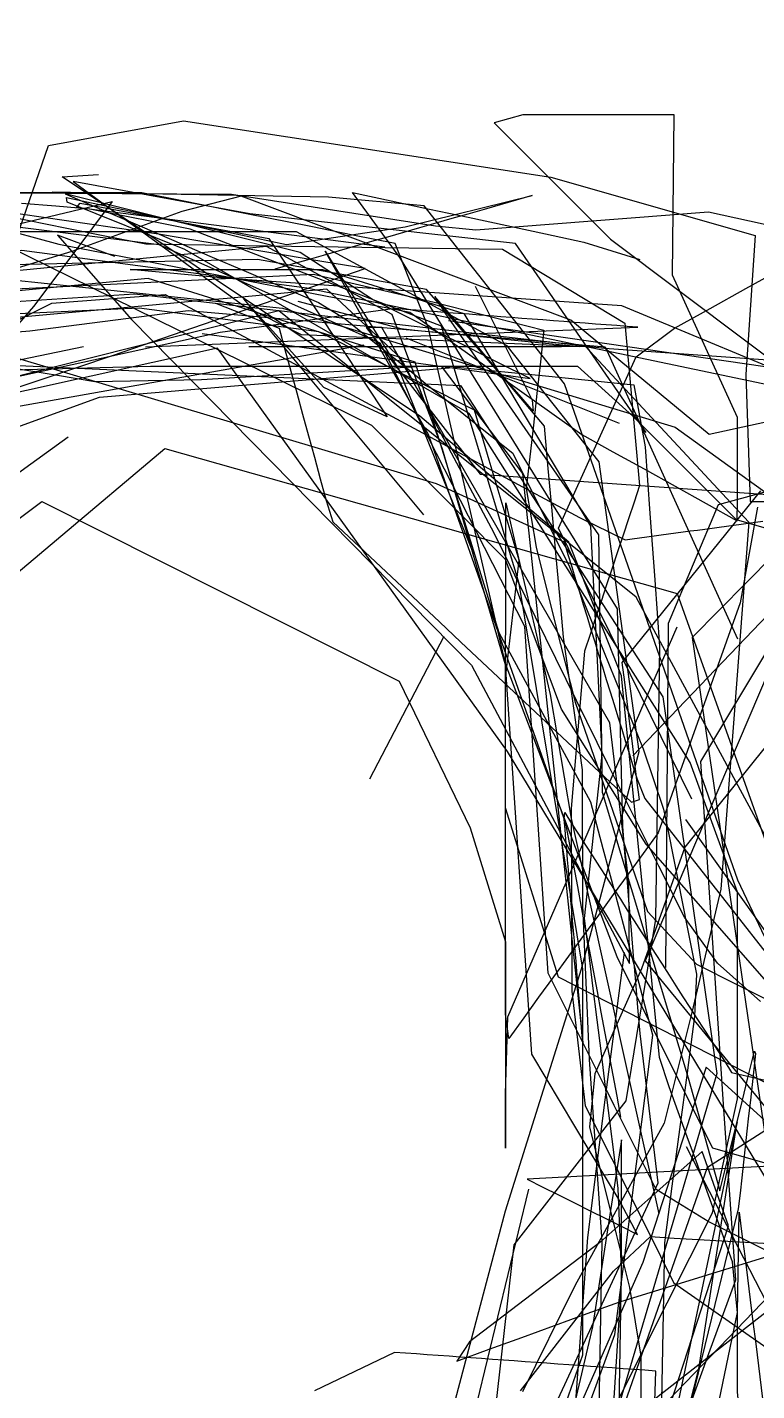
# Model space of a CAD drawing. Header units: metres. Extents: x 30 to 6769, y 117 to 5736.
# Drawn here: x 5738.2 to 5991.4, y 1415.9 to 1889.2 of the extents above; entities that cross this region are included whole.
import ezdxf

# ---------------------------------------------------------------- set-up
doc = ezdxf.new("R2010")
doc.units = ezdxf.units.M
doc.layers.add('FLOOR_0', color=1, linetype='Continuous')
doc.layers.add('FLOOR_1', color=2, linetype='Continuous')

msp = doc.modelspace()

# ---------------------------------------------------------------- linework, layer by layer
at = {"layer": 'FLOOR_0', "color": 3}
for points in [[(6017.55, 2194.83), (6162.99, 2263.37), (6213.89, 2279.6), (6236.19, 2217.11), (6239.55, 2066.56), (6224.43, 1876.5), (6212.28, 1811.67), (6137.14, 1749.74), (6010.83, 1732.33), (5978.04, 1723.39), (5960.62, 1682.21), (5959.74, 1562.85)], [(5948.43, 1636.33), (6047.3, 1739.64), (6212.72, 1836.5), (6231.66, 1985.08), (6255.99, 2125.21), (6232.06, 2155.99), (6197.19, 2222.31), (6017.87, 2250.05), (5947.93, 2188.95)], [(6254.07, 1953.73), (6160.85, 1803.68), (6120.17, 1766.19), (6112.77, 1758.79), (6105.37, 1751.38), (6097.96, 1743.97), (6090.56, 1736.57), (6081.85, 1729.86), (6069.9, 1724.88), (6057.96, 1719.91), (6046.02, 1714.93), (6034.08, 1709.95), (6022.14, 1704.97), (6010.2, 1700), (5952.72, 1565.12), (6051.07, 1445.42), (6171.63, 1321.69)], [(6252.96, 1906.43), (6220.3, 1780.8), (6153.18, 1768.99), (6083.31, 1771.78), (6112.13, 1680.89), (6120.57, 1547.14), (6100.03, 1498.1), (6061.97, 1480.52), (6020.62, 1485.75), (5973.92, 1528.23), (5951.89, 1460.5), (5878.79, 1293.94), (5716.97, 1202.81), (5655.77, 1077.07)], [(5433.91, 1833.33), (5458.62, 1826.24), (5533.47, 1803.46), (5574.8, 1797.56), (5615.5, 1791.69), (5564.44, 1791.69), (5486.88, 1791.69), (5474.24, 1804.37), (5520.97, 1801.62), (5567.7, 1798.87), (5651.04, 1785.08), (5697.05, 1777.03), (5709.97, 1774.88), (5722.89, 1772.72), (5735.81, 1770.57), (5748.73, 1768.42), (5761.65, 1766.26), (5798.7, 1766.9), (5875.31, 1771.56), (5929.22, 1771.56), (5948.37, 1754.23), (5966.31, 1736.29), (5984.24, 1718.35), (6093.5, 1686.91)], [(5919.66, 1396.06), (5931.05, 1428.42), (5931.05, 1439.72), (5931.05, 1451.01), (5931.05, 1462.31), (5931.05, 1473.6), (5931.05, 1490.04), (5931.05, 1508.1), (5931.05, 1526.17), (5931.05, 1544.24), (5931.05, 1562.31), (5908.97, 1696.1), (5881.96, 1785.49), (5794.73, 1819.08), (5759.87, 1826.09), (5748.06, 1827.08), (5736.25, 1828.06)], [(5944.28, 1510.85), (5942.92, 1518.13), (5941.55, 1525.42), (5940.19, 1532.71), (5938.82, 1540), (5937.45, 1547.29), (5936.09, 1554.57), (5934.72, 1561.86), (5933.36, 1569.15), (5931.99, 1576.44), (5930.63, 1583.73), (5929.26, 1591.01), (5927.89, 1598.3), (5926.53, 1605.59), (5925.16, 1612.88), (5877.53, 1747.86), (5841.59, 1811.44), (5847.96, 1801.24), (5854.33, 1791.05), (5860.7, 1780.86), (5867.06, 1770.66), (5893.14, 1706.46)], [(5884.77, 1278.65), (5942.13, 1435.49), (5955.4, 1539.31), (5951.08, 1555.5), (5946.77, 1571.69), (5942.45, 1587.88), (5938.14, 1604.06), (5933.83, 1620.25), (5902.04, 1679.04), (5872.87, 1772.98), (5780.11, 1801.98), (5658.49, 1790.47), (5578.88, 1784.98), (5453.77, 1805.11), (5422.52, 1805.11)], [(6004.95, 1588.9), (5949.57, 1691.36), (5825.48, 1790.83), (5633.42, 1742.6), (5632.84, 1687.52), (5645.18, 1698.49), (5657.51, 1709.46), (5669.84, 1720.42), (5682.17, 1731.39), (5763.33, 1760.82), (5887.47, 1771.23), (5918.11, 1768.16), (5948.76, 1765.09), (5952.69, 1743.57), (5954.34, 1720.46), (5955.99, 1697.35), (5957.64, 1674.25), (5956.28, 1579.57), (5945.96, 1516.59), (5932.99, 1499.92), (5920.03, 1483.24), (5907.07, 1466.57), (5898.91, 1393.81)], [(5803.52, 1793.38), (5825.62, 1784.81), (5827.66, 1777.33), (5829.7, 1769.85), (5831.74, 1762.37), (5833.78, 1754.89), (5835.82, 1747.41), (5837.86, 1739.93), (5839.9, 1732.45), (5841.94, 1724.97), (5844.26, 1717.52), (5851.67, 1710.57), (5859.07, 1703.62), (5866.48, 1696.67), (5873.89, 1689.72), (5881.3, 1682.77), (5888.71, 1675.82), (5896.12, 1668.88), (5903.53, 1661.93), (5910.93, 1654.98), (5918.34, 1648.03), (5925.75, 1641.08), (5933.16, 1634.13), (5940.57, 1627.18), (5947.98, 1620.23), (5950.69, 1621.11), (5949.84, 1627.91), (5948.99, 1634.72), (5948.14, 1641.52), (5947.29, 1648.32), (5946.44, 1655.13), (5945.59, 1661.93), (5944.74, 1668.74), (5992.83, 1728.34)], [(5635.42, 1616.14), (5785.92, 1742.95), (5963.76, 1692.7), (6006.22, 1573.66)], [(5966.93, 1500.66), (6040.75, 1357.32), (6179.32, 1194.03)], [(5642.28, 1237.54), (5763.08, 1152.81), (5834.9, 1170.9), (5946.67, 1259.73), (5984.7, 1443.04), (5985.34, 1477.94), (5986.29, 1470.32), (5987.25, 1462.7), (5988.2, 1455.08), (5989.15, 1447.47), (5990.1, 1439.85), (5991.05, 1432.23), (5992, 1424.61), (5992.96, 1417), (5993.91, 1409.38), (5994.86, 1401.76), (5995.81, 1394.15), (5996.76, 1386.53), (5997.71, 1378.91), (6054.36, 1299.98), (6190.37, 1210.58), (6299.96, 1187.81)]]:
    msp.add_lwpolyline(points, dxfattribs=at)
at = {"layer": 'FLOOR_0', "color": 7}
for points in [[(5884.46, 1787.45), (6035.77, 1765.49), (6135.33, 1827.1), (6222.63, 1896.54), (6293.2, 1976.27), (6316.96, 2069.48), (6361.26, 2104.97), (6430.44, 2135.96), (6475.28, 2152.12), (6463.38, 2148.15), (6451.47, 2144.18), (6424.55, 2142.63), (6268.29, 2099.23), (6251.47, 1901.64), (6226.14, 1757.34), (6223, 1635.07), (6219.53, 1542.39), (6226.14, 1385.87), (6232.84, 1228.61)], [(5803.27, 1252.43), (5835.4, 1273.86), (5867.54, 1295.3), (5924.8, 1418.05), (5957.15, 1488.16), (5950.9, 1539.96), (5950.15, 1548.94), (5949.41, 1557.91), (5948.66, 1566.88), (5947.91, 1575.86), (5947.16, 1584.83), (5946.42, 1593.81), (5945.67, 1602.78), (5944.92, 1611.76), (5943.11, 1687.39), (5867.56, 1809.29), (5851.07, 1831.84), (5864.47, 1828.97), (5877.86, 1826.1), (5891.26, 1823.23), (5904.65, 1820.36), (5918.04, 1817.49), (5931.44, 1814.61), (5950.84, 1808.63)], [(6071.69, 1768.86), (5974.91, 1747.81), (5926.89, 1787.49), (5812.48, 1830.52), (5791.85, 1825.22), (5772.73, 1818.27), (5753.62, 1811.32), (5717.05, 1800.23), (5604.73, 1796.4), (5666.01, 1774.96), (5888.61, 1764.83), (5958.8, 1656.8), (5977.57, 1526.05), (5931.39, 1369.72)], [(5862.35, 1812.9), (5755.33, 1826.59), (5756.58, 1828.2), (5789.31, 1822.06), (5822.05, 1815.91), (5863.14, 1753.96), (5841.15, 1764.15), (5813.25, 1794.9), (5844.48, 1757.41), (5875.7, 1719.92)], [(5724.63, 1824.95), (5738.3, 1822.21), (5751.98, 1819.47), (5765.65, 1816.74), (5779.33, 1814), (5813.55, 1813.49), (5903.21, 1812.16), (5945.66, 1786.45), (5950.77, 1730.11), (5948.86, 1724.37), (5946.95, 1718.63), (5945.04, 1712.89), (5943.12, 1707.14), (5941.21, 1701.4), (5939.3, 1695.66), (5937.38, 1689.92), (5935.47, 1684.18), (5933.56, 1678.43), (5931.64, 1672.69), (5926.99, 1618.08), (5927.25, 1554.65), (5931.91, 1514.88), (5934.98, 1508.73), (5938.05, 1502.59), (5941.12, 1496.44), (5944.19, 1490.3), (5947.26, 1484.15), (5950.33, 1478.01), (5953.4, 1471.87), (5956.47, 1465.72), (5959.54, 1459.58), (5962.61, 1453.43), (6005.65, 1423.34)], [(5832.1, 1794.1), (5867.91, 1784.59), (5872.69, 1784.11), (5877.47, 1783.63), (5882.25, 1783.15), (5887.03, 1782.68), (5891.81, 1782.2), (5896.59, 1781.72), (5901.37, 1781.24), (5906.15, 1780.76), (5910.93, 1780.29), (5915.71, 1779.81), (5920.49, 1779.33), (5925.27, 1778.85), (5930.05, 1778.37), (5923.7, 1778.27), (5914.4, 1778.27), (5905.09, 1778.27), (5895.79, 1778.27), (5886.49, 1778.27), (5877.19, 1778.27), (5867.89, 1778.27), (5858.59, 1778.27), (5815.06, 1778.27)], [(6028.55, 1505.49), (5922.65, 1559.54), (5904.23, 1618.32), (5904.23, 1621.32), (5904.23, 1624.31), (5904.23, 1627.31), (5904.23, 1630.31), (5904.23, 1633.31), (5904.23, 1636.3), (5904.23, 1639.3), (5904.23, 1642.3), (5904.23, 1645.3), (5904.23, 1648.29), (5904.23, 1651.29), (5904.23, 1654.29), (5904.23, 1657.29), (5904.23, 1660.28), (5904.23, 1663.28), (5908.99, 1704.24), (5903.79, 1721.58), (5898.59, 1738.92), (5893.39, 1756.25), (5839.44, 1783.54), (5777.05, 1791.69), (5722.7, 1789.17)], [(5653.56, 1675.7), (5752.44, 1747.05)], [(5991.67, 1722.65), (5985.64, 1689.47), (5957.17, 1609.55), (5951.98, 1602.42), (5946.8, 1595.29), (5941.62, 1588.16), (5936.44, 1581.03), (5931.25, 1573.9), (5926.07, 1566.77), (5920.89, 1559.64), (5915.7, 1552.51), (5910.52, 1545.38), (5905.34, 1538.25), (5904.23, 1546.7), (5904.23, 1559.39), (5904.23, 1572.09), (5904.23, 1584.79), (5904.23, 1597.49), (5904.23, 1632.2), (5904.33, 1724.12), (5909.45, 1701.94), (5914.57, 1679.76), (5919.68, 1657.58), (5927.03, 1614.54), (5957.44, 1477.36)], [(6198.61, 1100.52), (6082.41, 1210.83), (5997.1, 1307.98), (5945.79, 1411.88), (5974.37, 1493.53), (6095.48, 1571.01)], [(5932.32, 1394.66), (6076.18, 1506.98)], [(5959.76, 1405.9), (5981.65, 1473.15), (5972.42, 1498.96), (5954.67, 1483.17), (5936.92, 1467.38), (5891.72, 1432.89), (5887.27, 1426.24), (5898.58, 1430.36), (5909.9, 1434.47), (5921.21, 1438.59), (5932.53, 1442.71), (5943.84, 1446.82), (6004.8, 1465.59)]]:
    msp.add_lwpolyline(points, dxfattribs=at)
at = {"layer": 'FLOOR_0', "color": 5}
for points in [[(6250.54, 2078.79), (6218.66, 1874.96), (6133.18, 1789.03), (6107.99, 1774.65), (6095.19, 1770.39), (6082.39, 1766.12), (6069.59, 1761.85), (6056.79, 1757.58), (6043.99, 1753.31), (5969.02, 1677.41), (5997.08, 1485.33), (6135.3, 1352.36), (6283.51, 1270.63), (6383.17, 1227.56)], [(6206.71, 2001.34), (6202.67, 1855.52), (6191.9, 1799.99), (6179.97, 1770.14), (6060.99, 1722.3), (5966.5, 1604.59), (5951.41, 1562.42), (5943.3, 1544.17), (5935.19, 1525.91), (5933.32, 1507.49), (5937.97, 1488.91), (5942.61, 1470.32), (5947.26, 1451.74), (5951.17, 1427.98), (5951.17, 1376.46), (5955.89, 1324.85), (6020.37, 1272.07)], [(6027.81, 1520.43), (5953.08, 1605.6), (5923.7, 1652.51), (5922.08, 1656.84), (5920.45, 1661.17), (5918.83, 1665.5), (5917.21, 1669.83), (5915.59, 1674.15), (5913.97, 1678.48), (5912.34, 1682.81), (5910.72, 1687.14), (5909.1, 1691.46), (5907.48, 1695.79), (5905.86, 1700.12), (5904.23, 1704.45), (5888.79, 1719.91), (5873.28, 1735.42), (5857.78, 1750.93), (5723.19, 1817.18)], [(5936.6, 1402.83), (5937.76, 1467.72), (5933.41, 1530.91), (5931.05, 1584.35), (5930.93, 1631.49), (5930, 1638.06), (5929.06, 1644.63), (5928.12, 1651.21), (5927.18, 1657.78), (5926.24, 1664.35), (5925.3, 1670.93), (5924.36, 1677.5), (5923.04, 1692.02), (5921.7, 1706.69), (5920.37, 1721.36), (5919.04, 1736.03), (5917.71, 1750.7), (5904.48, 1766.48), (5890.62, 1782.33), (5876.76, 1798.17), (5818.16, 1808.62), (5732.39, 1806.79)], [(6086.01, 1733.77), (5944.62, 1792.52), (5807.9, 1801.96), (5773.87, 1805.11), (5779.95, 1805.11), (5786.03, 1805.11), (5792.1, 1805.11), (5798.18, 1805.11), (5804.26, 1805.11), (5810.34, 1805.11), (5816.42, 1805.11), (5822.5, 1805.11), (5828.57, 1805.11), (5834.65, 1805.11), (5840.73, 1805.11), (5889.78, 1789.8), (5933.74, 1716.09), (5937.66, 1636.61), (5931.53, 1579.85), (5932.99, 1568.14), (5934.46, 1556.43), (5935.92, 1544.72), (5937.38, 1533.01), (5938.85, 1521.3), (5940.31, 1509.58), (5941.77, 1497.87), (5943.24, 1486.16), (5944.47, 1455.08), (5934.22, 1293.64)], [(5693.86, 1766.97), (5746.67, 1793.39), (5786.1, 1796.49), (5814.85, 1781), (5843.61, 1765.51), (5872.36, 1750.02), (5901.12, 1734.53), (5929.87, 1719.04), (5945.7, 1711.34), (5948.22, 1711.67), (5950.74, 1712.01), (5953.25, 1712.35), (5955.77, 1712.68), (5958.29, 1713.02), (5960.8, 1713.35), (5963.32, 1713.69), (5965.84, 1714.02), (5968.35, 1714.36), (5970.87, 1714.7), (5973.39, 1715.03), (5975.9, 1715.37), (5978.42, 1715.7), (5980.94, 1716.04), (5983.45, 1716.37), (5985.97, 1716.71), (5988.49, 1717.05), (5991, 1717.38), (5993.52, 1717.72)], [(5992.7, 1550.99), (5977.82, 1564.39), (5966.3, 1580.26), (5957.4, 1598.07), (5948.5, 1615.87), (5939.6, 1633.68), (5900.25, 1713.65), (5867.85, 1774.4), (5842.17, 1798.25), (5833.53, 1797.46), (5824.89, 1796.68), (5816.25, 1795.89), (5807.61, 1795.1), (5798.97, 1794.32), (5790.32, 1793.53), (5781.68, 1792.75), (5773.04, 1791.96), (5719.17, 1787.06)], [(5447.48, 1784.98), (5535.09, 1779.44), (5669.98, 1778.27), (5739.09, 1783.82), (5794, 1790.85), (5938.76, 1778.27), (5984.7, 1676.88)], [(5945.36, 1568.02), (5938.64, 1516.93), (5932.67, 1469.17), (5928.47, 1412.29), (5924.93, 1352.01), (5790.47, 1194.52)], [(5943.44, 1396.86), (5944.47, 1457.09), (5944.47, 1459.18), (5944.47, 1461.26), (5944.47, 1463.35), (5944.47, 1465.44), (5944.47, 1467.53), (5944.47, 1469.62), (5944.47, 1471.71), (5944.47, 1473.79), (5944.47, 1475.88), (5944.47, 1477.97), (5944.47, 1480.06), (5944.47, 1482.15), (5944.47, 1484.24), (5944.47, 1486.32), (5944.47, 1488.41), (5944.47, 1490.5), (5944.47, 1492.59), (5944.47, 1494.68), (5944.47, 1496.77), (5944.47, 1498.85), (5944.47, 1500.94), (5944.47, 1503.03), (5939.63, 1471.74), (5934.46, 1438.07), (5917.58, 1366.53)]]:
    msp.add_lwpolyline(points, dxfattribs=at)
at = {"layer": 'FLOOR_0', "color": 4}
for points in [[(5968.94, 1621.33), (5922.57, 1715.31), (5949.61, 1774.83), (5962.83, 1784.75), (5975.21, 1791.63), (5987.59, 1798.52), (5999.97, 1805.4), (6022.8, 1814.64), (6180.87, 1883.97), (6252.43, 2077.54)], [(5410.98, 1814.42), (5500.66, 1791.4), (5540.93, 1780.41), (5732.38, 1810.03), (5745.53, 1848.22), (5768.96, 1852.48), (5792.38, 1856.74), (5919.92, 1837.16), (5990.86, 1816.94), (5987.64, 1768.64), (5989.13, 1724.59), (6039.42, 1724.59), (6170.2, 1672.57), (6238.6, 1626.54), (6315.8, 1630.66)], [(5725.98, 1820.2), (5749.21, 1813.86), (5870.95, 1790.29), (5930.72, 1747.89), (5941.51, 1741.89), (5952.3, 1735.89), (5963.09, 1729.9), (5973.88, 1723.9), (5984.67, 1717.9), (5984.7, 1725.04), (5984.7, 1732.22), (5984.7, 1739.4), (5984.7, 1746.58), (5984.7, 1753.76), (5962.21, 1803.15), (5962.72, 1858.79), (5945.23, 1858.79), (5927.73, 1858.79), (5910.24, 1858.79), (5900.28, 1856.03), (5910.38, 1845.92), (5920.49, 1835.81), (5930.59, 1825.7), (5940.69, 1815.6), (6035.97, 1744.05)], [(5719.65, 1759.21), (5743.7, 1767.23), (5767.74, 1775.25), (5855.44, 1805.42), (5841.12, 1807.81), (5826.79, 1810.2), (5812.46, 1812.59), (5798.13, 1814.97), (5783.8, 1817.36), (5703.78, 1828.97)], [(6062.9, 1497.46), (5911.67, 1489.38), (5917.15, 1486.64), (5922.63, 1483.9), (5928.11, 1481.16), (5933.59, 1478.42), (5939.06, 1475.68), (5944.54, 1472.94), (5950.02, 1470.2), (5943.28, 1482.78), (5933.29, 1499.43), (5923.3, 1516.09), (5913.31, 1532.75), (5904.23, 1667.85), (5882.31, 1742.8), (5879.4, 1750.58), (5876.48, 1758.36), (5873.57, 1766.13), (5870.65, 1773.91), (5867.74, 1781.69), (5864.82, 1789.46), (5821.25, 1813.07), (5735.67, 1804.81)], [(5429.27, 1774.97), (5560.88, 1786.68), (5703.5, 1796.89), (5837.59, 1803.46), (5879.42, 1793.81), (5917.53, 1784.03), (5916.31, 1773.04), (5915.09, 1762.06), (5913.87, 1751.07), (5912.65, 1740.09), (5911.43, 1729.1), (5914.9, 1708.73), (5921.62, 1681.83), (5928.34, 1654.93), (5953.52, 1582.27), (5970.5, 1563.95), (5984.78, 1556.81), (5999.05, 1549.67)], [(5893.67, 1799.39), (5913.48, 1759.76), (5913.79, 1755.93), (5908.91, 1761.62), (5904.03, 1767.31), (5899.16, 1773.01), (5894.28, 1778.7), (5889.4, 1784.39), (5884.53, 1790.08), (5879.65, 1795.78), (5883.15, 1790.09), (5893.81, 1774.68), (5904.48, 1759.27), (5915.14, 1743.86), (5925.81, 1728.44), (5936.47, 1713.03), (5937.76, 1623.72), (5967.62, 1524.57), (5978.57, 1485.34), (5981, 1495.04), (5983.42, 1504.73), (5985.84, 1514.42), (5988.26, 1524.12), (5990.68, 1533.81), (5990.99, 1532.95), (5990.39, 1527.56), (5989.8, 1522.18), (5989.2, 1516.79), (5988.6, 1511.4), (5988, 1506.02), (5987.4, 1500.63), (5986.81, 1495.25), (5986.21, 1489.86), (5985.61, 1484.47), (5985.01, 1479.09), (5957.21, 1365.19)], [(5757.69, 1778.27), (5608.21, 1747.3), (5486.95, 1658.38), (5427.32, 1525.85)], [(6356.68, 843.69), (6289.13, 1068.55), (6231.21, 1143.56), (6123.64, 1308.57), (6000.42, 1479.97), (5904.93, 1637.82), (5804.26, 1777.77), (5606.23, 1733.95), (5595.73, 1647.01), (5578.5, 1588.67), (5546.2, 1585.44), (5537.9, 1587.05), (5558.12, 1594.4), (5578.33, 1601.76), (5598.54, 1609.11), (5549.57, 1689.25), (5546.98, 1688.43), (5569.34, 1668.86), (5578.16, 1660.09), (5568.27, 1666.27), (5558.38, 1672.46), (5548.49, 1678.64), (5538.6, 1684.83), (5528.71, 1691.01)], [(5909.43, 1415.93), (5925.55, 1436.66), (5941.67, 1457.4), (5954.56, 1469.42), (5962.81, 1468.94), (5971.05, 1468.45), (5979.3, 1467.96), (5987.55, 1467.48), (5995.79, 1466.99)], [(5953.19, 1325.37), (5956.35, 1422.76), (5952.57, 1423.03), (5948.8, 1423.3), (5945.02, 1423.57), (5941.24, 1423.84), (5937.47, 1424.11), (5933.69, 1424.38), (5929.91, 1424.65), (5926.14, 1424.92), (5922.36, 1425.19), (5918.59, 1425.46), (5914.81, 1425.73), (5911.03, 1426), (5907.26, 1426.27), (5903.48, 1426.54), (5899.7, 1426.81), (5895.93, 1427.08), (5892.15, 1427.35), (5888.38, 1427.62), (5884.6, 1427.89), (5880.82, 1428.16), (5877.05, 1428.43), (5873.27, 1428.7), (5869.49, 1428.97), (5865.72, 1429.24), (5837.88, 1415.87)]]:
    msp.add_lwpolyline(points, dxfattribs=at)
at = {"layer": 'FLOOR_0', "color": 2}
for points in [[(5441.48, 1500.36), (5482.58, 1534.01), (5506.2, 1615.42), (5558.31, 1733.34), (5663.04, 1807.2), (5736.29, 1811.82), (5835.21, 1798.76), (6002.92, 1763.54), (6079.87, 1759.1), (6100.94, 1797.04), (6177.34, 1947.2)], [(6234.09, 1749.96), (6251.76, 1559.07), (6232.88, 1528.36), (6210.15, 1511.3), (6195.13, 1506.3), (6187.14, 1512.3), (6179.15, 1518.29), (6151.24, 1517.98), (6034.78, 1507.94), (6021.8, 1525.25), (6008.82, 1542.56), (5984.9, 1593.21), (5924.7, 1765.42), (5875.98, 1827.2), (5842.79, 1830.22), (5746.82, 1831.95)], [(5798.87, 1782.86), (5912.74, 1767.3), (5901.8, 1772.78), (5890.86, 1778.25), (5879.93, 1783.72), (5868.99, 1789.19), (5858.05, 1794.66), (5832.97, 1810.98), (5751.39, 1831.34), (5763.95, 1825.96), (5776.51, 1820.57), (5789.07, 1815.19), (5801.62, 1809.8), (5814.18, 1804.42), (5826.74, 1799.03), (5839.3, 1793.65), (5848.5, 1787.98), (5855.79, 1782.15), (5863.08, 1776.32), (5870.37, 1770.48), (5877.65, 1764.65), (5884.94, 1758.82), (5892.23, 1752.99), (5899.51, 1747.15), (5906.8, 1741.32), (5926.39, 1701.94), (5951.95, 1638.78), (5959.11, 1617.78), (5960.75, 1609.6), (5962.38, 1601.42), (5964.02, 1593.23), (5965.65, 1585.05), (5967.29, 1576.87), (5968.92, 1568.69), (5970.56, 1560.5), (5969.84, 1545.96), (5967.22, 1526.29), (5964.6, 1506.62), (5961.98, 1486.95), (5959.35, 1467.28), (5957.82, 1382.01)], [(5860.29, 1312.46), (5904.23, 1478.34), (5930.55, 1562.43), (5950.58, 1637.77), (5936.72, 1738.31), (5904.77, 1778.59), (5831.63, 1818.14), (5701.03, 1818.17), (5692.49, 1816.61), (5683.95, 1815.06), (5675.41, 1813.51), (5666.87, 1811.95), (5658.34, 1810.4), (5649.8, 1808.85), (5641.26, 1807.29), (5632.72, 1805.74), (5546.03, 1791.89), (5450.23, 1798.68)], [(5601.92, 1766.85), (5781, 1771.56), (5806.22, 1771.56), (5831.45, 1771.56), (5856.67, 1771.56), (5881.9, 1771.56), (5910.11, 1734.26), (5931.04, 1536.85), (5930.75, 1540.38), (5930.45, 1543.9), (5930.16, 1547.42), (5929.87, 1550.94), (5929.57, 1554.46), (5929.28, 1557.98), (5928.99, 1561.5), (5928.69, 1565.02), (5928.4, 1568.54), (5928.11, 1572.07), (5927.81, 1575.59), (5927.52, 1579.11), (5927.23, 1582.63), (5926.94, 1586.15), (5926.64, 1589.67), (5926.35, 1593.19), (5926.06, 1596.71), (5925.76, 1600.23), (5925.47, 1603.75), (5925.18, 1607.28), (5924.88, 1610.8), (5924.59, 1614.32), (5924.76, 1616.59), (5927.17, 1612.83), (5929.59, 1609.08), (5932, 1605.32), (5934.42, 1601.56), (5936.83, 1597.81), (5939.25, 1594.05), (5941.66, 1590.29), (5944.07, 1586.53), (5946.49, 1582.78), (5948.9, 1579.02), (5951.32, 1575.26), (5953.73, 1571.5), (5956.15, 1567.75), (5958.56, 1563.99), (5960.97, 1560.23), (5963.39, 1556.47), (5965.8, 1552.72), (5968.22, 1548.96), (5970.63, 1545.2), (5973.05, 1541.44), (5975.46, 1537.69), (5977.87, 1533.93), (5980.29, 1530.17), (5982.7, 1526.41), (6010.09, 1520.12)]]:
    msp.add_lwpolyline(points, dxfattribs=at)
at = {"layer": 'FLOOR_0', "color": 6}
for points in [[(6197.65, 1920.9), (6149.4, 1815.56), (6110, 1776.15), (6030.94, 1732.69), (5971.9, 1634.32), (5979.92, 1513.65), (5984.01, 1454.28), (5974.72, 1428.73), (5965.43, 1403.17), (5950.3, 1349.52), (5924.18, 1214.19), (5890.33, 1139.53)], [(6134.27, 1697.44), (6047.38, 1807.89), (6007.85, 1817.77), (5974.7, 1824.99), (5961.24, 1823.95), (5947.78, 1822.91), (5934.31, 1821.88), (5920.85, 1820.84), (5907.39, 1819.81), (5893.92, 1818.77), (5879.92, 1820.21), (5865.76, 1822.39), (5851.6, 1824.57), (5837.44, 1826.75), (5823.28, 1828.93), (5809.12, 1831.11), (5676.09, 1831.95), (5545.72, 1825.24), (5485.62, 1823.28), (5467.26, 1810.42), (5448.9, 1797.56)], [(5674.3, 1806.45), (5767.69, 1828.74), (5754.01, 1810.5), (5740.34, 1792.26), (5717.37, 1765.77)], [(5905.03, 1336.64), (5976.07, 1477.7), (5984.7, 1517.3), (5984.7, 1519.77), (5984.7, 1522.24), (5984.7, 1524.72), (5984.7, 1527.19), (5984.7, 1529.66), (5984.7, 1532.14), (5984.7, 1534.61), (5984.7, 1537.08), (5984.7, 1539.55), (5984.7, 1542.03), (5984.7, 1544.5), (5984.7, 1546.97), (5984.7, 1549.45), (5984.7, 1551.92), (5984.7, 1554.39), (5984.7, 1556.87), (5984.7, 1559.34), (5984.7, 1561.81), (5984.7, 1564.29), (5984.7, 1566.76), (5984.7, 1569.23), (5984.7, 1571.7), (5984.7, 1574.18), (5984.7, 1576.65), (5984.7, 1579.12), (5984.7, 1581.6), (5984.7, 1584.07), (5984.7, 1586.54), (5984.7, 1589.02), (5968.36, 1634.01), (5891.58, 1755.09), (5792.91, 1812.09), (5752.01, 1828.45), (5751.84, 1830.11), (5762.75, 1827.78), (5773.65, 1825.44), (5784.55, 1823.1), (5795.45, 1820.76), (5806.36, 1818.43), (5817.26, 1816.09), (5828.16, 1813.75), (5869.39, 1819.88), (5913.51, 1830.77), (5907.93, 1829.17), (5902.34, 1827.58), (5896.75, 1825.98), (5891.17, 1824.38), (5885.58, 1822.79), (5879.99, 1821.19), (5874.41, 1819.59), (5868.82, 1818), (5863.23, 1816.4), (5857.65, 1814.8), (5852.06, 1813.2), (5846.48, 1811.61), (5840.89, 1810.01), (5835.3, 1808.41), (5829.72, 1806.82), (5824.13, 1805.22)], [(6297.86, 1085.06), (6268.41, 1260.2), (6189.04, 1292.84), (5882.24, 1267.92), (5857.89, 1305.81), (6069.62, 1525.85), (6198.63, 1824.82)], [(6023.37, 1450.28), (5974.54, 1474.71), (5956.5, 1485.79), (5954.42, 1489.96), (5952.33, 1494.13), (5950.25, 1498.31), (5948.16, 1502.48), (5946.08, 1506.65), (5943.99, 1510.83), (5941.91, 1515), (5939.82, 1519.17), (5937.74, 1523.34), (5935.65, 1527.52), (5933.57, 1531.69), (5931.48, 1535.86), (5929.39, 1540.04), (5927.31, 1544.21), (5925.22, 1548.38), (5923.14, 1552.55), (5921.05, 1556.73), (5918.97, 1560.9), (5910.93, 1681.2), (5860.72, 1779.5), (5783.97, 1813.64), (5719.71, 1821.66)], [(6084.04, 1746.22), (6006.59, 1772.87), (5972.57, 1775.3), (5938.56, 1777.74), (5775.47, 1796.54), (5599.56, 1785.26), (5568.54, 1784.98), (5540.89, 1784.98), (5513.24, 1784.98), (5441.97, 1806.76)], [(5779.27, 1778.27), (5950.13, 1785.06), (5946.47, 1785.34), (5942.81, 1785.63), (5939.15, 1785.91), (5935.49, 1786.19), (5931.83, 1786.47), (5928.16, 1786.75), (5924.5, 1787.03), (5920.84, 1787.32), (5917.18, 1787.6), (5913.52, 1787.88), (5909.86, 1788.16), (5906.19, 1788.44), (5902.53, 1788.73), (5898.87, 1789.01), (5895.21, 1789.29), (5891.55, 1789.57), (5887.89, 1789.85), (5884.22, 1790.13), (5880.56, 1790.42), (5876.9, 1790.7), (5873.24, 1790.98), (5869.58, 1791.26), (5865.92, 1791.54), (5805.21, 1783.29), (5654.64, 1750.35)], [(5697.36, 1750.98), (5855.08, 1778.93)], [(5673.55, 1672.45), (5743.25, 1724.58), (5867.32, 1662.23), (5891.96, 1611.29), (5904.23, 1571.72), (5904.23, 1535.9), (5904.23, 1500.09), (5904.23, 1518.96), (5905.04, 1545.67), (5963.8, 1681.08)], [(5945.26, 1321.22), (5971.29, 1423.51), (5984.57, 1509.24), (5973.72, 1457.68), (5962.87, 1406.11)]]:
    msp.add_lwpolyline(points, dxfattribs=at)
at = {"layer": 'FLOOR_0', "color": 1}
for points in [[(6089.54, 1286.05), (5987.72, 1386.95), (5984.7, 1415.45), (5984.7, 1443.03), (5983.06, 1460.73), (5979.9, 1469.41), (5976.75, 1478.08), (5973.6, 1486.75), (5970.45, 1495.43), (5967.3, 1504.1), (5964.14, 1512.77), (5960.99, 1521.45), (5957.61, 1531.62), (5944.47, 1664.14), (5926.22, 1710.48), (5874.49, 1754.22), (5750.3, 1837.23), (5762.96, 1838.11)], [(6012.96, 1489.56), (5976.15, 1500.15), (5959.55, 1533.37), (5942.95, 1566.59), (5904.23, 1668.23), (5877.4, 1785.13), (5865.91, 1814.12), (5851.25, 1817.05), (5836.58, 1819.99), (5821.92, 1822.92), (5807.26, 1825.86), (5792.59, 1828.79), (5777.93, 1831.73), (5575.99, 1831.95), (5438.16, 1829.62)], [(5953.09, 1748.57), (5907.65, 1814.13), (5815.51, 1824.45), (5754.18, 1835.61), (5765.99, 1827.01), (5777.8, 1818.42), (5789.61, 1809.82), (5801.42, 1801.23), (5813.24, 1792.63), (5833.26, 1782.6), (5931.94, 1778.38), (5988.67, 1717.46), (5978.98, 1590.05), (5968.88, 1547.2), (5959.28, 1508.78), (5928.23, 1452.31), (5910.1, 1415.56)], [(5768.55, 1809.63), (5748.75, 1817.06), (5774.38, 1787.75), (5892.45, 1667.82), (5903.41, 1647.1), (5914.38, 1626.38), (5925.35, 1605.65), (5936.31, 1584.93), (5947.28, 1564.2), (5946.98, 1592.5), (5940.48, 1647.76), (5861.28, 1785), (5855.8, 1784.97), (5861.46, 1777.69), (5867.11, 1770.42), (5872.76, 1763.15), (5878.42, 1755.87), (5884.07, 1748.6), (5889.73, 1741.33), (5895.38, 1734.06), (6054.15, 1722.86)], [(5561.13, 1370.85), (5633.19, 1442.78), (5653.7, 1457.91), (5659.67, 1478.8), (5663.31, 1494.97), (5664.41, 1505.92), (5665.5, 1516.88), (5666.6, 1527.84), (5667.69, 1538.79), (5668.79, 1549.75), (5669.5, 1576.52), (5676.66, 1629), (5677.91, 1642.73), (5679.16, 1656.45), (5680.41, 1670.18), (5681.65, 1683.91), (5682.9, 1697.64), (5670.86, 1733.93), (5670.21, 1769.27), (5692.96, 1798.88), (5720.77, 1802.85), (5826.8, 1791.69), (5963.13, 1750.38), (6104.72, 1648.25)], [(5674.4, 1792.42), (5880.19, 1730.81), (5924.53, 1710.57), (5925.87, 1706.23), (5927.2, 1701.89), (5928.53, 1697.56), (5929.87, 1693.22), (5931.2, 1688.88), (5932.53, 1684.55), (5933.87, 1680.21), (5935.2, 1675.87), (5936.54, 1671.54), (5937.87, 1667.2), (5939.2, 1662.86), (5940.54, 1658.53), (5941.87, 1654.19), (5943.2, 1649.86), (5944.54, 1645.52), (5945.87, 1641.18), (5947.2, 1636.85), (5948.54, 1632.51), (5949.87, 1628.17), (5952.55, 1621.46), (6015.72, 1540.99)], [(5869.64, 1781.38), (5943.62, 1751.77)], [(5882.8, 1677.73), (5857.05, 1628.24)], [(5890.81, 1397.1), (5912.31, 1485.87)]]:
    msp.add_lwpolyline(points, dxfattribs=at)
at = {"layer": 'FLOOR_1', "color": 1}
msp.add_lwpolyline([(6488.37, 2161.74), (6315.34, 2116.97), (6257.45, 2000.88), (6211.41, 1836.58), (6123.75, 1748.41), (6162.41, 1634.05), (6155.49, 1565.48), (6122.17, 1521.04), (6016.1, 1545.08), (5966.78, 1614.16)], dxfattribs=at)

doc.saveas('drawing.dxf')
